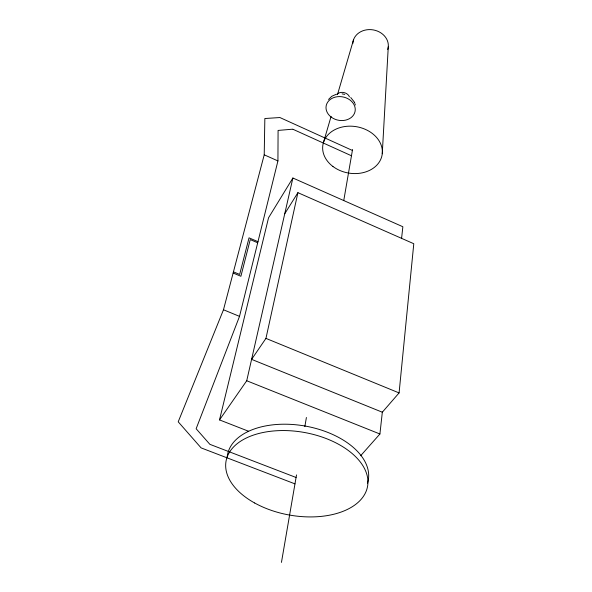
<?xml version="1.0" encoding="UTF-8"?>
<svg xmlns="http://www.w3.org/2000/svg" width="592" height="592" viewBox="0 0 592 592"><rect width="100%" height="100%" fill="white"/><g stroke="black" fill="none" stroke-linecap="round" stroke-linejoin="round"><path stroke-width="0.89" d="M296.074 477.485L209.857 444.318L196.137 428.749L239.516 316.372L277.929 160.92L278.085 130.425L292.737 129.182M294.971 483.871L201.102 447.885L178.214 421.815L223.48 309.764L264.217 154.815L264.846 118.518L279.905 117.542L352.388 150.435M382.262 153.742L388.271 46.872M297.909 192.666L265.949 338.395L251.6 359.359L382.328 412.217L399.082 392.918L413.786 243.726L297.909 192.666L284.752 213.734M360.632 455.751L379.916 433.995L382.351 411.988M401.546 238.665L402.863 226.743L292.885 178.014L268.546 217.782L219.514 419.913L248.633 431.272M281.452 562.4L296.518 474.902M304.836 426.603L306.404 417.486M343.752 200.577L352.543 149.532M219.514 419.913L246.723 380.752L292.885 178.014M323.506 142.324L331.039 116.602M337.529 94.424L353.431 40.093M328.523 99.471L331.749 96.311L336.197 94.291M342.117 93.869L344.766 94.387M246.723 380.752L379.916 433.995M265.949 338.395L399.082 392.918M223.48 309.764L239.516 316.372M233.448 271.839L239.649 274.444L249.04 237.843L257.979 241.669M233.137 273.023L240.892 276.279L250.246 239.59L257.705 242.779M264.217 154.815L277.929 160.92M293.047 129.322L351.463 155.77M350.745 97.517L354.371 102.127M354.49 102.401L354.948 103.526M355.2 104.407L355.348 104.991M352.832 43.542A17.819 15.103 9.1 0 1 373.189 29.896A17.819 15.103 9.1 0 1 387.716 49.506M336.9 94.306A7.282 5.92 10.9 0 1 343.804 92.537A7.282 5.92 10.9 0 1 349.45 96.844M227.158 457.483A71.521 42.032 10.1 0 1 305.827 426.166A71.521 42.032 10.1 0 1 367.514 483.176M332.941 166.485A30.029 23.517 9.6 0 0 381.825 156.221A30.029 23.517 9.6 0 0 342.724 126.91A30.029 23.517 9.6 0 0 332.941 166.485M331.231 117.12A14.726 11.877 10.9 0 0 355.037 111.592A14.726 11.877 10.9 0 0 335.62 97.021A14.726 11.877 10.9 0 0 331.231 117.12M254.656 502.993A71.876 41.958 10.1 0 0 367.514 486.639A71.876 41.958 10.1 0 0 268.243 431.598A71.876 41.958 10.1 0 0 254.656 502.993"/></g></svg>
